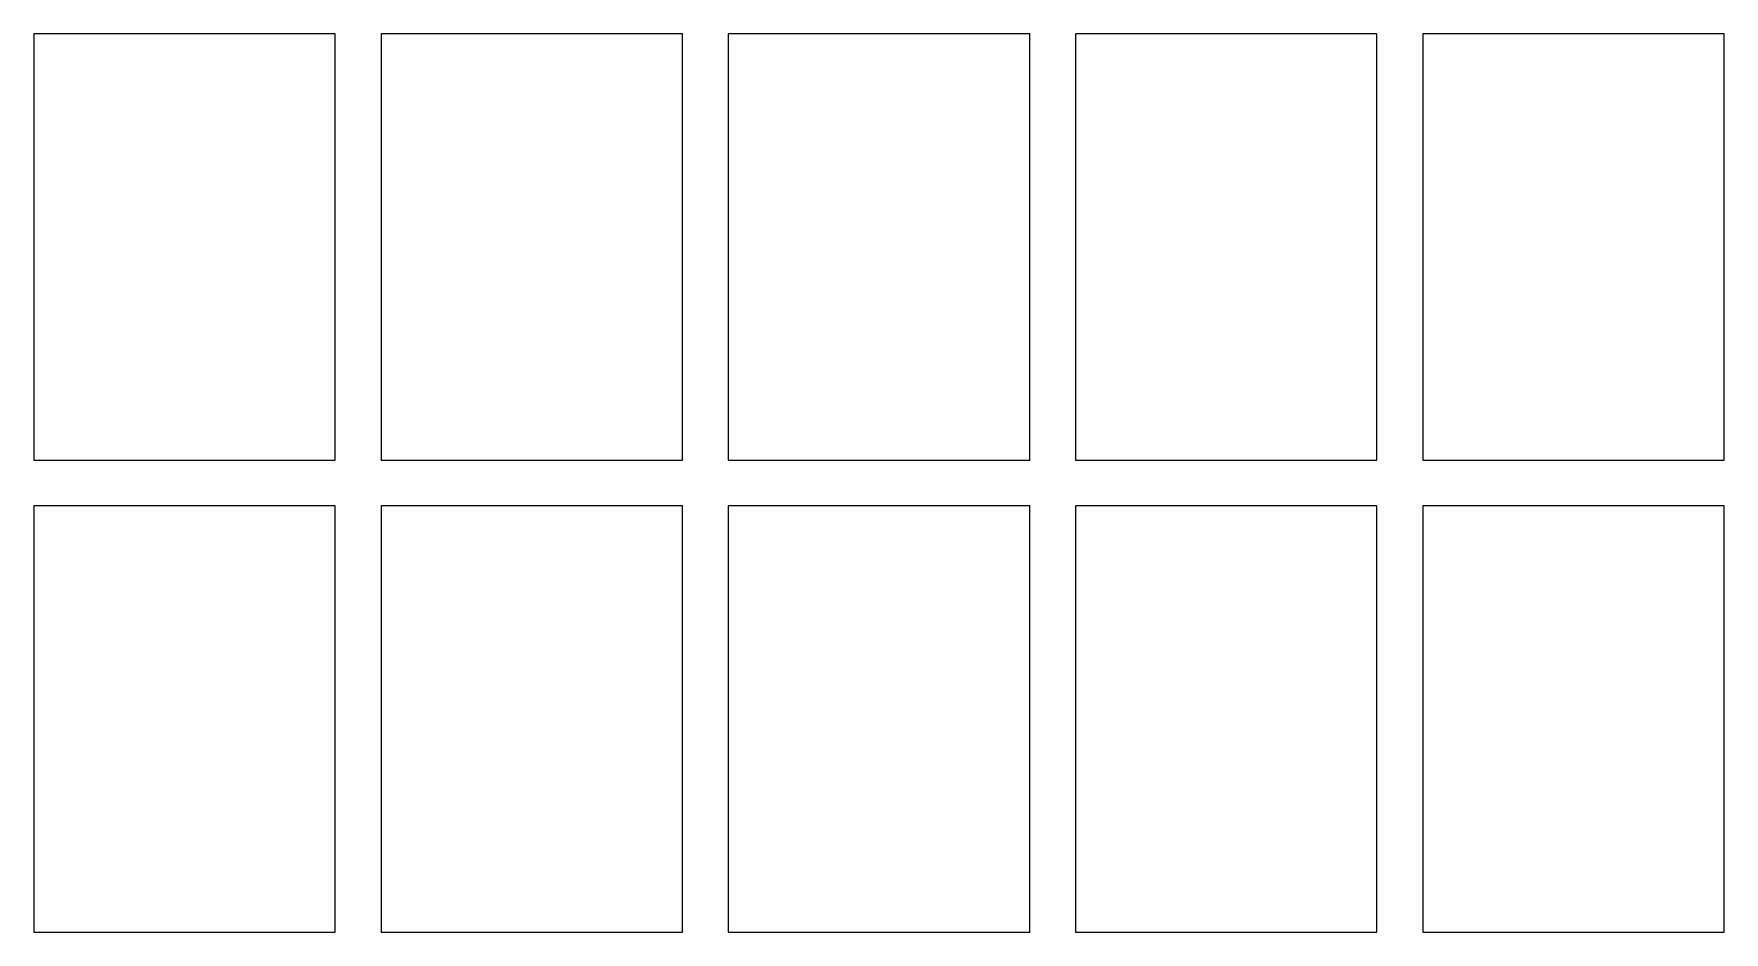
# Model space of a CAD drawing. Header units: millimetres. Extents: x -6680 to 6456, y 1671 to 6150.
# Drawn here: x 1648 to 2826, y 4866 to 5492 of the extents above; entities that cross this region are included whole.
import ezdxf

# ---------------------------------------------------------------- set-up
doc = ezdxf.new("R2010")
doc.units = ezdxf.units.MM
doc.layers.add('ВЭ', color=1, linetype='Continuous')

# ---------------------------------------------------------------- blocks, each defined once
blk = doc.blocks.new('*U316')
at = {"layer": 'ВЭ', "color": 250, "linetype": 'ByBlock', "lineweight": 18}
blk.add_lwpolyline([(-105, -148.5), (105, -148.5), (105, 148.5), (-105, 148.5), (-105, -148.5)], dxfattribs=at)
blk = doc.blocks.new('*U317')
at = {"layer": 'Defpoints', "color": 0, "linetype": 'ByBlock', "lineweight": -2, "transparency": 16777216}
for p in [(0, -658), (242, -658), (484, -658), (726, -658), (968, -658), (0, -987), (242, -987), (484, -987), (726, -987), (968, -987)]:
    blk.add_blockref('*U316', p, dxfattribs=at)

msp = doc.modelspace()

# ---------------------------------------------------------------- block references
at = {"layer": 'Defpoints'}
msp.add_blockref('*U317', (1753, 6001.5), dxfattribs=at)

doc.saveas('drawing.dxf')
